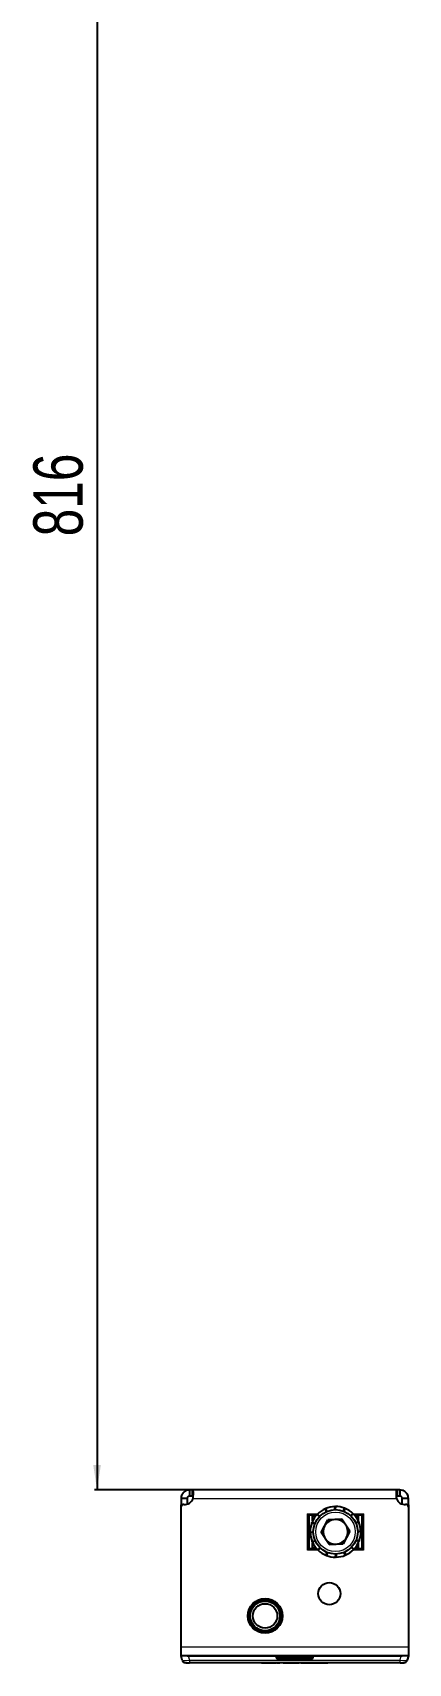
# Model space of a CAD drawing. Header units: millimetres. Extents: x 0 to 3606, y -762 to 580.
# Drawn here: x 3 to 155, y -762 to -102 of the extents above; entities that cross this region are included whole.
import ezdxf

# ---------------------------------------------------------------- set-up
doc = ezdxf.new("R2010")
doc.units = ezdxf.units.MM
doc.layers.add('FORMAT', color=7, linetype='Continuous')
doc.styles.add('SLDTEXTSTYLE0', font='TXT', dxfattribs={"width": 0.75})
doc.dimstyles.new('SLDDIMSTYLE0', dxfattribs={"dimtxt": 20, "dimasz": 10, "dimexe": 0, "dimexo": 0.0625, "dimgap": 5, "dimtad": 2, "dimdec": 1, "dimrnd": 1e-09, "dimzin": 12, "dimdsep": 46, "dimtxsty": 'SLDTEXTSTYLE0', "dimsah": 1, "dimcen": 0.09, "dimadec": 0, "dimazin": 3, "dimtfac": 1, "dimtofl": 0, "dimtmove": 0, "dimatfit": 3, "dimfxl": 0, "dimfrac": 2, "dimtolj": 1, "dimtzin": 12, "dimarcsym": 0})

# ---------------------------------------------------------------- blocks, each defined once
blk = doc.blocks.new('_D_6')
at = {"layer": 'FORMAT'}
for p, q in [((67.96, 124.42), (28.38, 124.42)), ((29.38, 124.42), (29.38, -691.58)), ((67.96, -691.58), (28.38, -691.58))]:
    blk.add_line(p, q, dxfattribs=at)
for points in [[(29.38, 124.42), (27.84, 114.42), (30.92, 114.42)], [(29.38, -691.58), (30.92, -681.58), (27.84, -681.58)]]:
    blk.add_solid(points, dxfattribs=at)
at = {"layer": 'FORMAT', "insert": (3.6, -305.74), "char_height": 20, "attachment_point": 1, "rotation": 90, "style": 'SLDTEXTSTYLE0'}
blk.add_mtext('816', dxfattribs=at)

msp = doc.modelspace()

# ---------------------------------------------------------------- linework, layer by layer
at = {"color": 7, "linetype": 'Continuous', "lineweight": 25}
for p, q in [((66.89, -694.08), (66.89, -691.58)), ((67.97, -691.58), (66.89, -691.58)), ((150.8, -691.58), (67.97, -691.58)), ((67.97, -694.08), (67.97, -691.58)), ((150.8, -691.58), (150.8, -694.08)), ((151.89, -691.58), (150.8, -691.58)), ((151.89, -691.58), (151.89, -694.08)), ((65.89, -695.08), (63.39, -695.08)), ((63.39, -695.08), (63.39, -697.58)), ((63.39, -698.48), (63.39, -697.58)), ((63.39, -755.08), (63.39, -698.48)), ((65.89, -695.08), (65.89, -697.36)), ((67.97, -694.08), (66.89, -694.08)), ((122.2, -700.37), (121.69, -699.23)), ((121.92, -699.13), (122.31, -700.32)), ((125.62, -699.58), (125.58, -698.33)), ((125.83, -698.33), (125.75, -699.58)), ((129.08, -700.17), (129.53, -699)), ((129.76, -699.09), (129.2, -700.21)), ((151.89, -694.08), (150.8, -694.08)), ((155.39, -695.08), (152.89, -695.08)), ((152.89, -697.36), (152.89, -695.08)), ((155.39, -697.58), (155.39, -695.08)), ((155.39, -697.58), (155.39, -698.48)), ((155.39, -698.48), (155.39, -755.08)), ((114.89, -701.58), (114.54, -701.23)), ((118.4, -701.58), (114.89, -701.58)), ((114.89, -701.58), (114.89, -715.58)), ((115.24, -701.93), (114.89, -701.58)), ((117.47, -705.38), (116.3, -704.94)), ((116.4, -704.7), (117.52, -705.26)), ((116.64, -704.16), (116.64, -702.28)), ((117.8, -702.28), (116.64, -702.28)), ((119.34, -702.4), (118.43, -701.55)), ((118.54, -701.58), (118.46, -701.58)), ((118.6, -701.37), (119.42, -702.31)), ((118.89, -701.83), (118.89, -701.98)), ((119.47, -702.27), (118.89, -701.93)), ((119.46, -702.28), (119.2, -702.28)), ((120.12, -708.88), (122.74, -703.74)), ((128.51, -703.43), (122.74, -703.74)), ((131.65, -708.27), (128.51, -703.43)), ((132.06, -702.03), (132.92, -701.12)), ((133.1, -701.29), (132.15, -702.12)), ((133.37, -701.58), (136.89, -701.58)), ((135.14, -702.28), (133.97, -702.28)), ((134.1, -704.89), (135.24, -704.38)), ((135.34, -704.61), (134.15, -705.01)), ((135.14, -704.16), (135.14, -702.28)), ((136.89, -701.58), (136.54, -701.93)), ((137.24, -701.23), (136.89, -701.58)), ((136.89, -701.58), (136.89, -715.58)), ((115.64, -708.63), (116.89, -708.72)), ((116.89, -708.84), (115.64, -708.88)), ((116.44, -712.55), (117.63, -712.15)), ((117.68, -712.27), (116.54, -712.78)), ((123.27, -713.72), (120.12, -708.88)), ((131.65, -708.27), (129.03, -713.42)), ((135.38, -712.45), (134.25, -711.89)), ((134.3, -711.78), (135.47, -712.22)), ((134.88, -708.31), (136.13, -708.28)), ((136.14, -708.53), (134.88, -708.44)), ((114.89, -715.58), (114.54, -715.93)), ((115.24, -715.23), (114.89, -715.58)), ((114.89, -715.58), (118.4, -715.58)), ((116.64, -714.88), (116.64, -712.99)), ((116.64, -714.88), (117.8, -714.88)), ((118.67, -715.86), (119.62, -715.04)), ((119.71, -715.13), (118.85, -716.04)), ((122.01, -718.07), (122.57, -716.95)), ((122.69, -716.99), (122.24, -718.16)), ((123.27, -713.72), (129.03, -713.42)), ((125.94, -718.83), (126.03, -717.58)), ((126.15, -717.57), (126.19, -718.82)), ((129.86, -718.03), (129.46, -716.84)), ((129.57, -716.79), (130.09, -717.93)), ((132.3, -714.89), (132.89, -715.22)), ((132.31, -714.88), (132.57, -714.88)), ((133.17, -715.79), (132.35, -714.84)), ((132.43, -714.75), (133.34, -715.61)), ((132.89, -715.33), (132.89, -715.18)), ((133.31, -715.58), (133.24, -715.58)), ((136.89, -715.58), (133.37, -715.58)), ((133.97, -714.88), (135.14, -714.88)), ((135.14, -714.88), (135.14, -712.99)), ((136.89, -715.58), (136.54, -715.23)), ((137.24, -715.93), (136.89, -715.58)), ((63.39, -758.58), (63.39, -755.08)), ((63.39, -758.78), (63.39, -758.58)), ((63.39, -758.58), (155.39, -758.58)), ((63.84, -760.47), (63.39, -758.78)), ((66.28, -758.78), (101.89, -758.78)), ((101.89, -758.58), (101.89, -758.78)), ((101.89, -758.78), (101.89, -759.28)), ((116.89, -758.58), (116.89, -758.78)), ((116.89, -759.28), (116.89, -758.78)), ((116.89, -758.78), (152.49, -758.78)), ((155.39, -758.78), (154.93, -760.47)), ((155.39, -755.08), (155.39, -758.58)), ((155.39, -758.58), (155.39, -758.78)), ((65.29, -761.58), (66.74, -761.58)), ((152.04, -761.58), (66.74, -761.58)), ((95.96, -761.78), (95.96, -761.58)), ((101.64, -761.78), (96.39, -761.78)), ((102.07, -761.78), (102.07, -761.58)), ((102.39, -759.78), (116.39, -759.78)), ((103.31, -761.78), (103.31, -761.58)), ((103.56, -761.78), (103.56, -761.58)), ((104.7, -761.78), (104.7, -761.58)), ((107.53, -761.78), (104.7, -761.78)), ((111, -761.8), (111, -761.58)), ((111.81, -761.78), (111.81, -761.58)), ((113.3, -761.78), (111.81, -761.78)), ((113.3, -761.78), (113.3, -761.58)), ((115.97, -761.78), (113.3, -761.78)), ((115.97, -761.78), (115.97, -761.58)), ((117.1, -761.78), (115.97, -761.78)), ((117.1, -761.78), (117.1, -761.58)), ((117.16, -761.78), (117.1, -761.78)), ((122.81, -761.78), (122.81, -761.58)), ((152.04, -761.58), (153.48, -761.58))]:
    msp.add_line(p, q, dxfattribs=at)
at = {"color": 8, "linetype": 'Continuous', "lineweight": 18}
for p, q in [((63.39, -697.58), (63.95, -697.58)), ((68.22, -695.08), (150.55, -695.08)), ((154.83, -697.58), (155.39, -697.58)), ((114.54, -701.23), (118.74, -701.23)), ((114.54, -715.93), (114.54, -701.23)), ((118.09, -701.93), (115.24, -701.93)), ((115.24, -701.93), (115.24, -715.23)), ((132.82, -701.23), (137.24, -701.23)), ((136.54, -701.93), (133.69, -701.93)), ((136.54, -715.23), (136.54, -701.93)), ((137.24, -701.23), (137.24, -715.93)), ((118.96, -715.93), (114.54, -715.93)), ((115.24, -715.23), (118.09, -715.23)), ((137.24, -715.93), (133.03, -715.93)), ((133.69, -715.23), (136.54, -715.23)), ((63.39, -755.08), (155.39, -755.08)), ((66.28, -758.78), (66.74, -760.47)), ((102.39, -758.58), (102.39, -759.28)), ((116.39, -759.28), (116.39, -758.58)), ((152.04, -760.47), (152.49, -758.78)), ((66.74, -760.47), (152.04, -760.47)), ((66.74, -760.47), (66.74, -761.58)), ((96.39, -761.78), (96.39, -761.58)), ((101.64, -761.78), (101.64, -761.58)), ((102.39, -759.28), (101.89, -759.28)), ((102.39, -759.28), (102.39, -759.78)), ((102.39, -759.28), (116.39, -759.28)), ((107.53, -761.78), (107.53, -761.58)), ((109.89, -761.78), (109.89, -761.58)), ((116.39, -759.28), (116.89, -759.28)), ((116.39, -759.28), (116.39, -759.78)), ((120.7, -761.78), (120.7, -761.58)), ((152.04, -761.58), (152.04, -760.47))]:
    msp.add_line(p, q, dxfattribs=at)
at = {"color": 7, "linetype": 'Continuous', "lineweight": 25}
for centre, radius in [((125.89, -708.58), 9), ((123.39, -733.58), 4.5), ((97.39, -742.58), 7), ((97.39, -742.58), 6.5), ((97.39, -742.58), 6), ((97.39, -742.58), 4.93)]:
    msp.add_circle(centre, radius, dxfattribs=at)
at = {"color": 8, "linetype": 'Continuous', "lineweight": 18}
for centre, radius in [((125.89, -708.58), 8), ((97.39, -742.58), 6.25)]:
    msp.add_circle(centre, radius, dxfattribs=at)
at = {"color": 7, "linetype": 'Continuous', "lineweight": 25}
for centre, radius, start, end in [((64.39, -698.48), 1, 83.62063, 180), ((64.89, -694.01), 3.5, 263.62063, 342.17471), ((125.89, -708.58), 10.25, 114.18676, 135.29086), ((125.89, -708.58), 10.25, 91.68676, 112.79086), ((125.89, -708.58), 10.25, 69.18676, 90.29086), ((125.89, -708.58), 10.25, 46.68676, 67.79086), ((153.89, -694.01), 3.5, 197.82529, 276.37937), ((154.39, -698.48), 1, 360, 96.37937), ((125.89, -708.58), 10.25, 159.18676, 180.29086), ((125.89, -708.58), 10.25, 136.68676, 157.79086), ((125.89, -708.58), 5, 93.0175, 153.0175), ((125.89, -708.58), 5, 33.0175, 93.0175), ((125.89, -708.58), 5, 333.0175, 33.0175), ((125.89, -708.58), 10.25, 24.18676, 45.29086), ((125.89, -708.58), 10.25, 1.68676, 22.79086), ((125.89, -708.58), 10.25, 181.68676, 202.79086), ((125.89, -708.58), 5, 153.0175, 213.0175), ((125.89, -708.58), 5, 213.0175, 273.0175), ((125.89, -708.58), 5, 273.0175, 333.0175), ((125.89, -708.58), 10.25, 316.68676, 337.79086), ((125.89, -708.58), 10.25, 339.18676, 0.29086), ((125.89, -708.58), 10.25, 204.18676, 225.29086), ((125.89, -708.58), 10.25, 226.68676, 247.79086), ((125.89, -708.58), 10.25, 249.18676, 270.29086), ((125.89, -708.58), 10.25, 271.68676, 292.79086), ((125.89, -708.58), 10.25, 294.18676, 315.29086), ((65.29, -760.08), 1.5, 195, 270), ((102.39, -759.28), 0.5, 180, 270), ((116.39, -759.28), 0.5, 270, 0), ((153.48, -760.08), 1.5, 270, 345)]:
    msp.add_arc(centre, radius, start, end, dxfattribs=at)
for centre, major_axis, start_param, end_param in [((63.39, -747.19), (3.1, -11.57), 6.030113, 6.216148), ((155.39, -747.19), (-3.1, -11.57), 0.067037, 0.253072)]:
    msp.add_ellipse(centre, major_axis=major_axis, ratio=0.250563, start_param=start_param, end_param=end_param, dxfattribs=at)
at = {"color": 8, "linetype": 'Continuous', "lineweight": 18}
for centre, major_axis, start_param, end_param in [((66.84, -760.08), (3, 0.38), 3.158333, 4.662092), ((151.93, -760.08), (3, -0.38), 4.762686, 6.266445)]:
    msp.add_ellipse(centre, major_axis=major_axis, ratio=0.123038, start_param=start_param, end_param=end_param, dxfattribs=at)
at = {"color": 7, "linetype": 'Continuous', "lineweight": 25}
for points, knots in [([(66.89, -691.58), (66.43, -691.63), (65.62, -691.72), (64.71, -692.29), (64.12, -692.89), (63.72, -693.52), (63.44, -694.26), (63.4, -694.8), (63.39, -695.08)], [0, 0, 0, 0, 0.2541487, 0.4482127, 0.5749082, 0.7088724, 0.8504677, 1, 1, 1, 1]), ([(68.22, -695.08), (68.25, -694.78), (68.3, -694.23), (68.37, -693.33), (68.4, -692.45), (68.26, -691.72), (68.07, -691.63), (67.97, -691.58)], [0, 0, 0, 0, 0.16069, 0.301312, 0.521951, 0.753573, 1, 1, 1, 1]), ([(150.8, -691.58), (150.75, -691.59), (150.65, -691.63), (150.5, -691.91), (150.4, -692.37), (150.38, -693), (150.4, -693.62), (150.46, -694.32), (150.52, -694.82), (150.55, -695.08)], [0, 0, 0, 0, 0.144067, 0.271276, 0.474907, 0.597997, 0.726338, 0.860245, 1, 1, 1, 1]), ([(155.39, -695.08), (155.36, -694.76), (155.31, -694.17), (154.92, -693.23), (154.2, -692.36), (153.11, -691.7), (152.3, -691.62), (151.89, -691.58)], [0, 0, 0, 0, 0.17084, 0.319217, 0.548103, 0.767822, 1, 1, 1, 1]), ([(66.89, -694.08), (66.76, -694.09), (66.55, -694.11), (66.28, -694.27), (66.1, -694.45), (65.98, -694.63), (65.9, -694.85), (65.89, -695), (65.89, -695.08)], [0, 0, 0, 0, 0.296302, 0.497469, 0.615497, 0.73607, 0.863114, 1, 1, 1, 1]), ([(121.69, -699.23), (121.72, -699.21), (121.78, -699.19), (121.86, -699.15), (121.9, -699.14), (121.92, -699.13)], [0, 0, 0, 0, 0.499981, 0.749988, 1, 1, 1, 1]), ([(125.58, -698.33), (125.63, -698.33), (125.69, -698.33), (125.77, -698.33), (125.81, -698.33), (125.83, -698.33)], [0, 0, 0, 0, 0.499981, 0.749988, 1, 1, 1, 1]), ([(129.53, -699), (129.57, -699.01), (129.63, -699.03), (129.7, -699.07), (129.74, -699.08), (129.76, -699.09)], [0, 0, 0, 0, 0.499981, 0.749988, 1, 1, 1, 1]), ([(152.89, -695.08), (152.88, -694.99), (152.87, -694.82), (152.77, -694.6), (152.66, -694.43), (152.53, -694.3), (152.39, -694.21), (152.16, -694.1), (152, -694.09), (151.89, -694.08)], [0, 0, 0, 0, 0.1543587, 0.2872828, 0.4004353, 0.4965437, 0.6043139, 0.7231511, 1, 1, 1, 1]), ([(116.3, -704.94), (116.32, -704.9), (116.34, -704.84), (116.37, -704.76), (116.39, -704.72), (116.4, -704.7)], [0, 0, 0, 0, 0.499981, 0.749988, 1, 1, 1, 1]), ([(118.43, -701.55), (118.46, -701.52), (118.5, -701.47), (118.56, -701.41), (118.59, -701.38), (118.6, -701.37)], [0, 0, 0, 0, 0.499981, 0.749988, 1, 1, 1, 1]), ([(132.92, -701.12), (132.95, -701.15), (132.99, -701.19), (133.05, -701.25), (133.08, -701.28), (133.1, -701.29)], [0, 0, 0, 0, 0.4999808, 0.7499881, 1, 1, 1, 1]), ([(135.24, -704.38), (135.25, -704.42), (135.28, -704.47), (135.31, -704.55), (135.33, -704.59), (135.34, -704.61)], [0, 0, 0, 0, 0.499981, 0.749988, 1, 1, 1, 1]), ([(115.64, -708.88), (115.64, -708.84), (115.64, -708.78), (115.64, -708.69), (115.64, -708.65), (115.64, -708.63)], [0, 0, 0, 0, 0.4999808, 0.7499881, 1, 1, 1, 1]), ([(116.54, -712.78), (116.52, -712.74), (116.49, -712.68), (116.46, -712.61), (116.44, -712.57), (116.44, -712.55)], [0, 0, 0, 0, 0.4999808, 0.7499881, 1, 1, 1, 1]), ([(135.47, -712.22), (135.45, -712.26), (135.43, -712.32), (135.4, -712.39), (135.38, -712.43), (135.38, -712.45)], [0, 0, 0, 0, 0.499981, 0.749988, 1, 1, 1, 1]), ([(136.13, -708.28), (136.13, -708.32), (136.13, -708.38), (136.14, -708.46), (136.14, -708.51), (136.14, -708.53)], [0, 0, 0, 0, 0.499981, 0.749988, 1, 1, 1, 1]), ([(118.85, -716.04), (118.82, -716.01), (118.78, -715.96), (118.72, -715.91), (118.69, -715.88), (118.67, -715.86)], [0, 0, 0, 0, 0.499981, 0.749988, 1, 1, 1, 1]), ([(122.24, -718.16), (122.2, -718.14), (122.15, -718.12), (122.07, -718.09), (122.03, -718.08), (122.01, -718.07)], [0, 0, 0, 0, 0.4999808, 0.7499881, 1, 1, 1, 1]), ([(126.19, -718.82), (126.15, -718.82), (126.08, -718.83), (126, -718.83), (125.96, -718.83), (125.94, -718.83)], [0, 0, 0, 0, 0.499981, 0.749988, 1, 1, 1, 1]), ([(130.09, -717.93), (130.05, -717.95), (129.99, -717.97), (129.91, -718), (129.88, -718.02), (129.86, -718.03)], [0, 0, 0, 0, 0.499981, 0.749988, 1, 1, 1, 1]), ([(133.34, -715.61), (133.32, -715.64), (133.27, -715.68), (133.21, -715.74), (133.19, -715.77), (133.17, -715.79)], [0, 0, 0, 0, 0.499981, 0.749988, 1, 1, 1, 1]), ([(96.39, -761.78), (96.33, -761.78), (96.2, -761.78), (96.06, -761.78), (95.97, -761.78), (95.96, -761.78), (95.96, -761.78)], [0, 0, 0, 0, 0.281303, 0.555629, 0.773878, 1, 1, 1, 1]), ([(102.07, -761.78), (102.06, -761.78), (102.05, -761.78), (101.93, -761.78), (101.79, -761.78), (101.69, -761.78), (101.64, -761.78)], [0, 0, 0, 0, 0.285248, 0.560563, 0.777151, 1, 1, 1, 1]), ([(103.31, -761.78), (103.26, -761.78), (103.15, -761.78), (102.85, -761.78), (102.56, -761.78), (102.36, -761.78), (102.29, -761.78)], [0, 0, 0, 0, 0.255277, 0.538303, 0.854078, 1, 1, 1, 1]), ([(103.13, -761.78), (103.02, -761.78), (102.77, -761.78), (102.47, -761.78), (102.29, -761.78), (102.29, -761.78)], [0, 0, 0, 0, 0.466249, 0.997338, 1, 1, 1, 1]), ([(109.89, -761.78), (109.74, -761.78), (109.38, -761.78), (108.58, -761.78), (107.94, -761.78), (107.53, -761.78)], [0, 0, 0, 0, 0.216742, 0.489643, 1, 1, 1, 1]), ([(110.98, -761.78), (110.99, -761.78), (111.02, -761.78), (110.86, -761.78), (110.49, -761.78), (110.1, -761.78), (109.89, -761.78)], [0, 0, 0, 0, 0.061615, 0.333035, 0.637399, 1, 1, 1, 1]), ([(120.7, -761.78), (120.2, -761.78), (119.27, -761.78), (118.07, -761.78), (117.35, -761.78), (117.17, -761.78), (117.16, -761.78)], [0, 0, 0, 0, 0.381983, 0.713352, 0.984017, 1, 1, 1, 1]), ([(122.81, -761.78), (122.44, -761.78), (121.75, -761.78), (121.04, -761.78), (120.7, -761.78)], [0, 0, 0, 0, 0.5368, 1, 1, 1, 1])]:
    msp.add_open_spline(points, degree=3, knots=knots, dxfattribs=at)
at = {"color": 8, "linetype": 'Continuous', "lineweight": 18}
for points, knots in [([(118.89, -701.83), (118.88, -701.83), (118.88, -701.83), (118.86, -701.84), (118.83, -701.86), (118.8, -701.87), (118.78, -701.88)], [0, 0, 0, 0, 0.223996, 0.466894, 0.730231, 1, 1, 1, 1]), ([(132.99, -715.28), (132.98, -715.29), (132.94, -715.3), (132.91, -715.32), (132.89, -715.33), (132.89, -715.33), (132.89, -715.33)], [0, 0, 0, 0, 0.269769, 0.533106, 0.776004, 1, 1, 1, 1])]:
    msp.add_open_spline(points, degree=3, knots=knots, dxfattribs=at)

# ---------------------------------------------------------------- dimensions: what is measured, and where the dimension line sits
at = {"layer": 'FORMAT'}
dim = msp.add_linear_dim(base=(29.38, -691.58), p1=(67.97, 124.42), p2=(67.97, -691.58), angle=90, dimstyle='SLDDIMSTYLE0', dxfattribs=at)
dim.commit()
dim.dimension.update_dxf_attribs({"geometry": '_D_6', "text_midpoint": (29.38, -283.58), "dimtype": 160})

doc.saveas('drawing.dxf')
